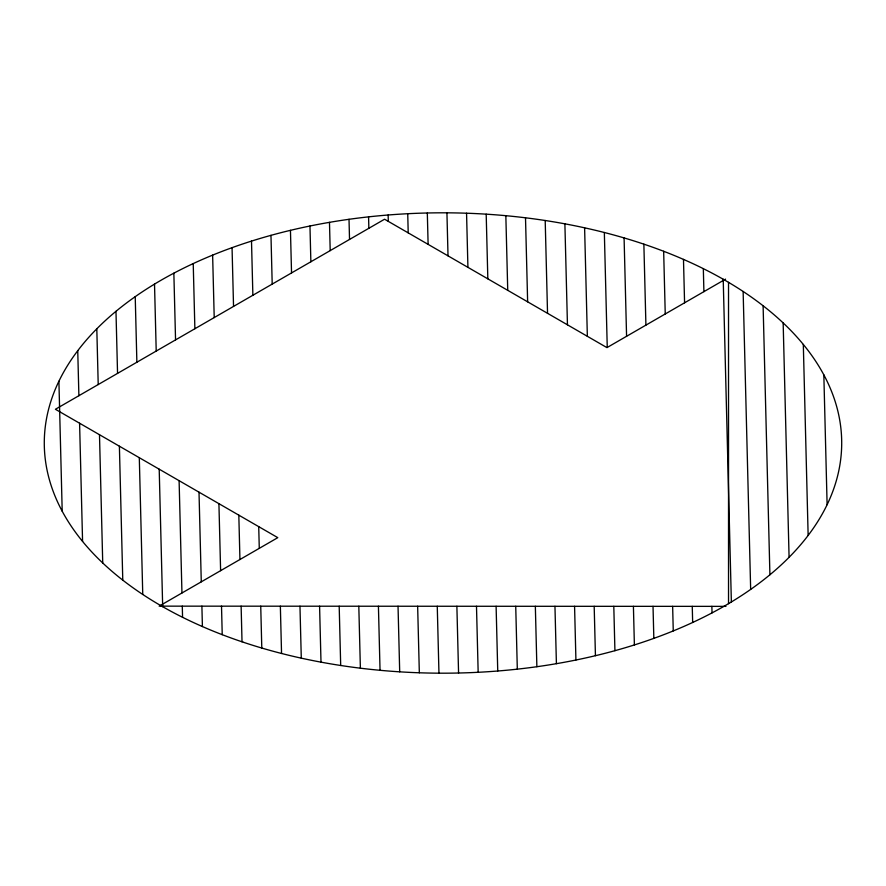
<?xml version="1.0" encoding="UTF-8"?>
<svg xmlns="http://www.w3.org/2000/svg" width="886" height="886" viewBox="0 0 886 886"><rect width="100%" height="100%" fill="white"/><g stroke="black" fill="none" stroke-linecap="round" stroke-linejoin="round"><path stroke-width="1.33" d="M725.579 279.134L606.954 347.622L384.568 219.219L55.408 409.266L277.794 537.658L159.17 606.146L725.955 606.367M823.836 374.867L827.114 504.688M803.314 344.455L808.143 535.432M783.158 322.925L789.083 557.294M763.112 305.781L769.912 574.77M743.132 291.472L750.663 589.4M723.209 279.245L731.371 601.959M703.329 268.657L703.905 291.638M711.868 606.356L712.034 612.879M683.483 259.399L684.579 302.802M692.254 606.356L692.664 622.47M663.658 251.281L665.242 313.965M672.64 606.345L673.26 630.921M643.867 244.159L645.916 325.129M653.026 606.334L653.835 638.374M624.087 237.924L626.579 336.281M633.412 606.334L634.387 644.93M604.341 232.497L607.253 347.445M613.799 606.323L614.917 650.689M584.605 227.824L587.352 336.303M594.185 606.312L595.436 655.695M564.891 223.837L567.45 324.808M574.571 606.301L575.922 660.015M545.2 220.503L547.537 313.312M554.957 606.301L556.408 663.68M525.509 217.801L527.635 301.827M535.343 606.29L536.872 666.715M505.84 215.686L507.733 290.331M515.73 606.279L517.313 669.152M486.192 214.168L487.832 278.835M496.105 606.279L497.744 671.012M466.557 213.216L467.919 267.351M476.491 606.268L478.163 672.286M446.932 212.828L448.017 255.855M456.877 606.257L458.571 673.017M427.318 212.994L428.115 244.359M437.263 606.257L438.958 673.172M407.726 213.714L408.213 232.874M417.649 606.245L419.333 672.784M388.146 214.999L388.301 221.378M398.035 606.234L399.697 671.821M368.576 216.86L368.864 228.289M378.422 606.223L380.039 670.303M349.018 219.296L349.527 239.453M358.808 606.223L360.38 668.188M329.481 222.342L330.201 250.616M339.194 606.212L340.689 665.486M309.967 226.008L310.864 261.769M319.58 606.201L320.998 662.141M290.453 230.327L291.538 272.932M299.966 606.201L301.284 658.154M270.972 235.344L272.201 284.096M280.353 606.19L281.549 653.469M251.502 241.103L252.875 295.26M258.723 526.649L259.277 548.345M260.739 606.179L261.791 648.043M232.054 247.67L233.539 306.423M238.821 515.154L239.94 559.509M241.125 606.179L242.022 641.807M212.629 255.124L214.213 317.576M218.92 503.669L220.614 570.673M221.511 606.168L222.231 634.675M193.226 263.585L194.876 328.739M199.007 492.173L201.277 581.836M201.897 606.157L202.407 626.557M173.855 273.176L175.55 339.903M179.105 480.688L181.951 592.989M182.283 606.157L182.56 617.287M154.518 284.107L156.213 351.066M159.203 469.192L162.681 606.688M135.226 296.677L136.876 362.219M139.301 457.697L142.757 594.451M115.977 311.318L117.55 373.383M119.388 446.212L122.777 580.131M96.807 328.817L98.213 384.546M99.487 434.716L102.732 562.964M77.746 350.712L78.887 395.71M79.585 423.22L82.575 541.412M58.908 381.268L62.197 511.178M728.525 282.346L728.525 603.654M243.65 642.35A398.7 230.183 0 0 0 841.7 443A398.7 230.183 0 0 0 243.65 243.65A398.7 230.183 0 0 0 243.65 642.35"/></g></svg>
